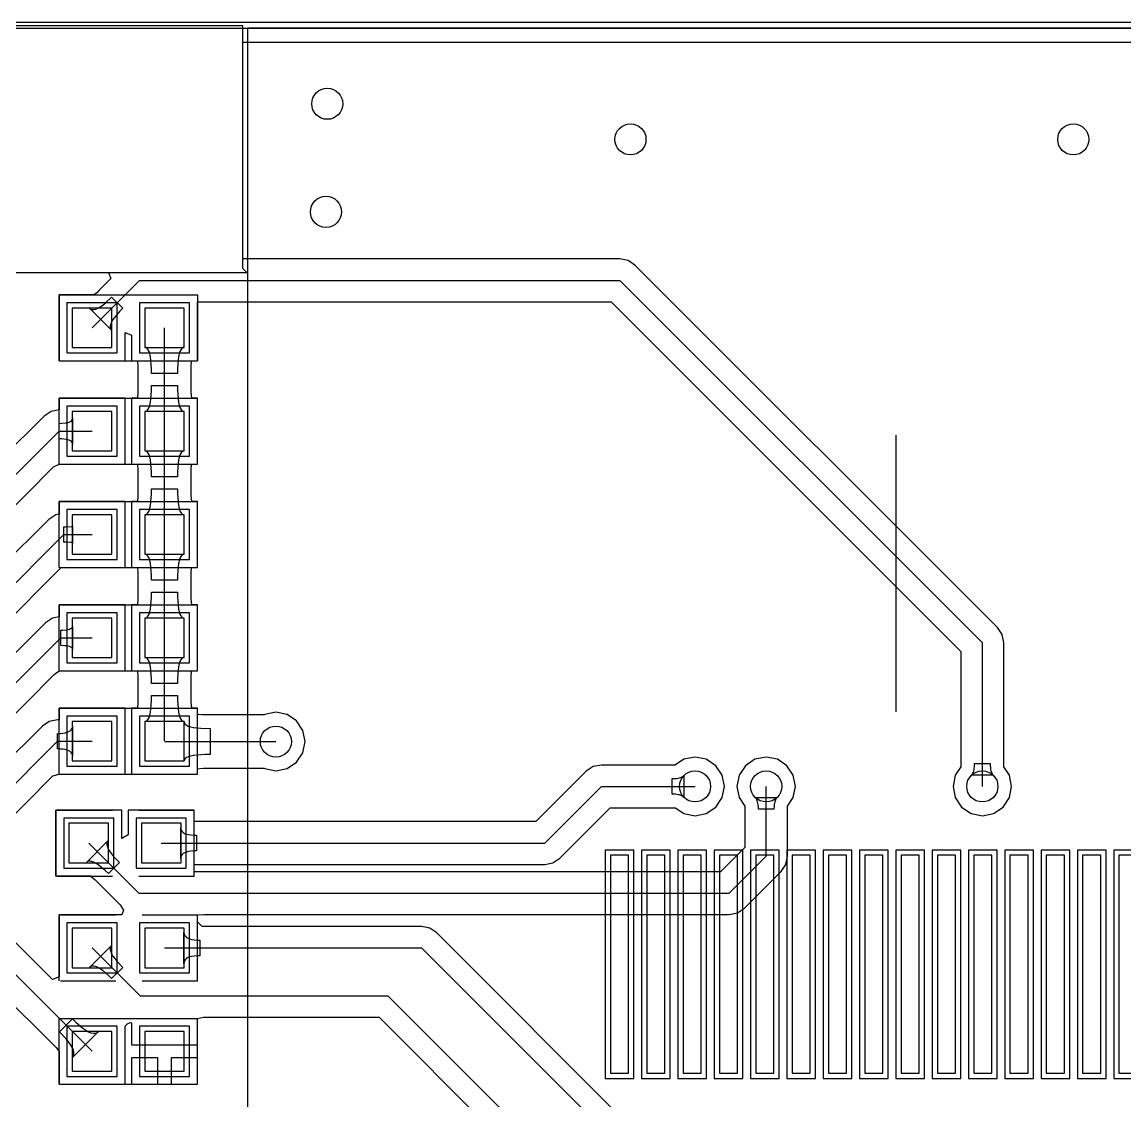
# Model space of a CAD drawing. Header units: millimetres. Extents: x 38 to 147, y 67 to 99.
# Drawn here: x 96.38 to 117.63, y 78.32 to 99.11 of the extents above; entities that cross this region are included whole.
import ezdxf

# ---------------------------------------------------------------- set-up
doc = ezdxf.new("R2010")
doc.units = ezdxf.units.MM
for name, color, linetype in [('BottomOverlay', 54, 'Continuous'), ('BottomPaste', 16, 'Continuous'), ('BottomSolder', 6, 'Continuous'), ('KeepOutLayer', 6, 'Continuous'), ('MultiLayer', 9, 'Continuous'), ('TopLayer', 1, 'Continuous'), ('TopOverlay', 2, 'Continuous'), ('TopPaste', 8, 'Continuous'), ('TopSolder', 216, 'Continuous')]:
    doc.layers.add(name, color=color, linetype=linetype)

# ---------------------------------------------------------------- blocks, each defined once
blk = doc.blocks.new('SSH1106_3')
at = {"layer": 'BottomPaste'}
for p, q in [((9.751, 9.43), (9.751, 5.23)), ((10.101, 9.43), (9.751, 9.43)), ((10.101, 5.23), (10.101, 9.43)), ((10.451, 9.43), (10.451, 5.23)), ((10.801, 9.43), (10.451, 9.43)), ((10.801, 5.23), (10.801, 9.43)), ((11.151, 9.43), (11.151, 5.23)), ((11.501, 9.43), (11.151, 9.43)), ((11.501, 5.23), (11.501, 9.43)), ((11.851, 9.43), (11.851, 5.23)), ((12.201, 9.43), (11.851, 9.43)), ((12.201, 5.23), (12.201, 9.43)), ((12.551, 9.43), (12.551, 5.23)), ((12.901, 9.43), (12.551, 9.43)), ((12.901, 5.23), (12.901, 9.43)), ((13.251, 9.43), (13.251, 5.23)), ((13.601, 9.43), (13.251, 9.43)), ((13.601, 5.23), (13.601, 9.43)), ((13.951, 9.43), (13.951, 5.23)), ((14.301, 9.43), (13.951, 9.43)), ((14.301, 5.23), (14.301, 9.43)), ((14.651, 9.43), (14.651, 5.23)), ((15.001, 9.43), (14.651, 9.43)), ((15.001, 5.23), (15.001, 9.43)), ((15.351, 9.43), (15.351, 5.23)), ((15.701, 9.43), (15.351, 9.43)), ((15.701, 5.23), (15.701, 9.43)), ((16.051, 9.43), (16.051, 5.23)), ((16.401, 9.43), (16.051, 9.43)), ((16.401, 5.23), (16.401, 9.43)), ((16.751, 9.43), (16.751, 5.23)), ((17.101, 9.43), (16.751, 9.43)), ((17.101, 5.23), (17.101, 9.43)), ((17.451, 9.43), (17.451, 5.23)), ((17.801, 9.43), (17.451, 9.43)), ((17.801, 5.23), (17.801, 9.43)), ((18.151, 9.43), (18.151, 5.23)), ((18.501, 9.43), (18.151, 9.43)), ((18.501, 5.23), (18.501, 9.43)), ((18.851, 9.43), (18.851, 5.23)), ((19.201, 9.43), (18.851, 9.43)), ((19.201, 5.23), (19.201, 9.43)), ((19.551, 9.43), (19.551, 5.23)), ((19.901, 9.43), (19.551, 9.43)), ((9.751, 5.23), (10.101, 5.23)), ((10.451, 5.23), (10.801, 5.23)), ((11.151, 5.23), (11.501, 5.23)), ((11.851, 5.23), (12.201, 5.23)), ((12.551, 5.23), (12.901, 5.23)), ((13.251, 5.23), (13.601, 5.23)), ((13.951, 5.23), (14.301, 5.23)), ((14.651, 5.23), (15.001, 5.23)), ((15.351, 5.23), (15.701, 5.23)), ((16.051, 5.23), (16.401, 5.23)), ((16.751, 5.23), (17.101, 5.23)), ((17.451, 5.23), (17.801, 5.23)), ((18.151, 5.23), (18.501, 5.23)), ((18.851, 5.23), (19.201, 5.23)), ((19.551, 5.23), (19.901, 5.23))]:
    blk.add_line(p, q, dxfattribs=at)
at = {"layer": 'BottomSolder'}
for p, q in [((9.65, 9.531), (9.65, 5.128)), ((10.203, 9.531), (9.65, 9.531)), ((10.203, 5.128), (10.203, 9.531)), ((10.35, 9.531), (10.35, 5.128)), ((10.903, 9.531), (10.35, 9.531)), ((10.903, 5.128), (10.903, 9.531)), ((11.05, 9.531), (11.05, 5.128)), ((11.603, 9.531), (11.05, 9.531)), ((11.603, 5.128), (11.603, 9.531)), ((11.75, 9.531), (11.75, 5.128)), ((12.303, 9.531), (11.75, 9.531)), ((12.303, 5.128), (12.303, 9.531)), ((12.45, 9.531), (12.45, 5.128)), ((13.003, 9.531), (12.45, 9.531)), ((13.003, 5.128), (13.003, 9.531)), ((13.15, 9.531), (13.15, 5.128)), ((13.703, 9.531), (13.15, 9.531)), ((13.703, 5.128), (13.703, 9.531)), ((13.85, 9.531), (13.85, 5.128)), ((14.403, 9.531), (13.85, 9.531)), ((14.403, 5.128), (14.403, 9.531)), ((14.55, 9.531), (14.55, 5.128)), ((15.103, 9.531), (14.55, 9.531)), ((15.103, 5.128), (15.103, 9.531)), ((15.25, 9.531), (15.25, 5.128)), ((15.803, 9.531), (15.25, 9.531)), ((15.803, 5.128), (15.803, 9.531)), ((15.95, 9.531), (15.95, 5.128)), ((16.503, 9.531), (15.95, 9.531)), ((16.503, 5.128), (16.503, 9.531)), ((16.65, 9.531), (16.65, 5.128)), ((17.203, 9.531), (16.65, 9.531)), ((17.203, 5.128), (17.203, 9.531)), ((17.35, 9.531), (17.35, 5.128)), ((17.903, 9.531), (17.35, 9.531)), ((17.903, 5.128), (17.903, 9.531)), ((18.05, 9.531), (18.05, 5.128)), ((18.603, 9.531), (18.05, 9.531)), ((18.603, 5.128), (18.603, 9.531)), ((18.75, 9.531), (18.75, 5.128)), ((19.303, 9.531), (18.75, 9.531)), ((19.303, 5.128), (19.303, 9.531)), ((19.45, 9.531), (19.45, 5.128)), ((20.003, 9.531), (19.45, 9.531)), ((9.65, 5.128), (10.203, 5.128)), ((10.35, 5.128), (10.903, 5.128)), ((11.05, 5.128), (11.603, 5.128)), ((11.75, 5.128), (12.303, 5.128)), ((12.45, 5.128), (13.003, 5.128)), ((13.15, 5.128), (13.703, 5.128)), ((13.85, 5.128), (14.403, 5.128)), ((14.55, 5.128), (15.103, 5.128)), ((15.25, 5.128), (15.803, 5.128)), ((15.95, 5.128), (16.503, 5.128)), ((16.65, 5.128), (17.203, 5.128)), ((17.35, 5.128), (17.903, 5.128)), ((18.05, 5.128), (18.603, 5.128)), ((18.75, 5.128), (19.303, 5.128)), ((19.45, 5.128), (20.003, 5.128))]:
    blk.add_line(p, q, dxfattribs=at)
at = {"layer": 'TopOverlay'}
for p, q in [((2.762, 2.134), (2.762, 25.381)), ((2.762, 25.381), (37.362, 25.381))]:
    blk.add_line(p, q, dxfattribs=at)
blk = doc.blocks.new('C0603_12')
at = {"layer": 'TopLayer'}
for p, q in [((-0.356, 0.559), (-0.356, -0.203)), ((0.406, 0.559), (-0.356, 0.559)), ((0.406, -0.203), (0.406, 0.559)), ((1.041, 0.559), (1.041, -0.203)), ((1.803, 0.559), (1.041, 0.559)), ((1.803, -0.203), (1.803, 0.559)), ((-0.356, -0.203), (0.406, -0.203)), ((1.041, -0.203), (1.803, -0.203))]:
    blk.add_line(p, q, dxfattribs=at)
at = {"layer": 'TopOverlay'}
for p, q in [((0.457, 0.813), (-0.61, 0.813)), ((-0.61, 0.813), (-0.61, -0.457)), ((2.032, 0.813), (0.965, 0.813)), ((2.057, 0.813), (2.057, -0.457)), ((0.457, -0.457), (-0.61, -0.457)), ((2.032, -0.457), (0.965, -0.457))]:
    blk.add_line(p, q, dxfattribs=at)
at = {"layer": 'TopPaste'}
for p, q in [((-0.356, 0.559), (-0.356, -0.203)), ((0.406, 0.559), (-0.356, 0.559)), ((0.406, -0.203), (0.406, 0.559)), ((1.041, 0.559), (1.041, -0.203)), ((1.803, 0.559), (1.041, 0.559)), ((1.803, -0.203), (1.803, 0.559)), ((-0.356, -0.203), (0.406, -0.203)), ((1.041, -0.203), (1.803, -0.203))]:
    blk.add_line(p, q, dxfattribs=at)
at = {"layer": 'TopSolder'}
for p, q in [((-0.457, 0.66), (-0.457, -0.305)), ((0.508, 0.66), (-0.457, 0.66)), ((0.508, -0.305), (0.508, 0.66)), ((0.94, 0.66), (0.94, -0.305)), ((1.905, 0.66), (0.94, 0.66)), ((1.905, -0.305), (1.905, 0.66)), ((-0.457, -0.305), (0.508, -0.305)), ((0.94, -0.305), (1.905, -0.305))]:
    blk.add_line(p, q, dxfattribs=at)
blk = doc.blocks.new('C0603_13')
at = {"layer": 'TopLayer'}
for p, q in [((-0.356, 0.559), (-0.356, -0.203)), ((0.406, 0.559), (-0.356, 0.559)), ((0.406, -0.203), (0.406, 0.559)), ((1.041, 0.559), (1.041, -0.203)), ((1.803, 0.559), (1.041, 0.559)), ((1.803, -0.203), (1.803, 0.559)), ((-0.356, -0.203), (0.406, -0.203)), ((1.041, -0.203), (1.803, -0.203))]:
    blk.add_line(p, q, dxfattribs=at)
at = {"layer": 'TopOverlay'}
for p, q in [((0.457, 0.813), (-0.61, 0.813)), ((-0.61, 0.813), (-0.61, -0.457)), ((2.032, 0.813), (0.965, 0.813)), ((2.057, 0.813), (2.057, -0.457)), ((0.457, -0.457), (-0.61, -0.457)), ((2.032, -0.457), (0.965, -0.457))]:
    blk.add_line(p, q, dxfattribs=at)
at = {"layer": 'TopPaste'}
for p, q in [((-0.356, 0.559), (-0.356, -0.203)), ((0.406, 0.559), (-0.356, 0.559)), ((0.406, -0.203), (0.406, 0.559)), ((1.041, 0.559), (1.041, -0.203)), ((1.803, 0.559), (1.041, 0.559)), ((1.803, -0.203), (1.803, 0.559)), ((-0.356, -0.203), (0.406, -0.203)), ((1.041, -0.203), (1.803, -0.203))]:
    blk.add_line(p, q, dxfattribs=at)
at = {"layer": 'TopSolder'}
for p, q in [((-0.457, 0.66), (-0.457, -0.305)), ((0.508, 0.66), (-0.457, 0.66)), ((0.508, -0.305), (0.508, 0.66)), ((0.94, 0.66), (0.94, -0.305)), ((1.905, 0.66), (0.94, 0.66)), ((1.905, -0.305), (1.905, 0.66)), ((-0.457, -0.305), (0.508, -0.305)), ((0.94, -0.305), (1.905, -0.305))]:
    blk.add_line(p, q, dxfattribs=at)
blk = doc.blocks.new('R0603_33')
at = {"layer": 'TopLayer'}
for p, q in [((-1.079, 0.381), (-1.079, -0.381)), ((-0.317, 0.381), (-1.079, 0.381)), ((-0.317, -0.381), (-0.317, 0.381)), ((0.317, 0.381), (0.317, -0.381)), ((1.079, 0.381), (0.317, 0.381)), ((1.079, -0.381), (1.079, 0.381)), ((-1.079, -0.381), (-0.317, -0.381)), ((0.317, -0.381), (1.079, -0.381))]:
    blk.add_line(p, q, dxfattribs=at)
at = {"layer": 'TopOverlay'}
for p, q in [((-1.333, 0.635), (-1.333, -0.635)), ((1.333, 0.635), (-1.333, 0.635)), ((1.333, 0.635), (1.333, -0.635)), ((1.333, -0.635), (-1.333, -0.635))]:
    blk.add_line(p, q, dxfattribs=at)
at = {"layer": 'TopPaste'}
for p, q in [((-1.079, 0.381), (-1.079, -0.381)), ((-0.317, 0.381), (-1.079, 0.381)), ((-0.317, -0.381), (-0.317, 0.381)), ((0.317, 0.381), (0.317, -0.381)), ((1.079, 0.381), (0.317, 0.381)), ((1.079, -0.381), (1.079, 0.381)), ((-1.079, -0.381), (-0.317, -0.381)), ((0.317, -0.381), (1.079, -0.381))]:
    blk.add_line(p, q, dxfattribs=at)
at = {"layer": 'TopSolder'}
for p, q in [((-1.181, 0.483), (-1.181, -0.483)), ((-0.216, 0.483), (-1.181, 0.483)), ((-0.216, -0.483), (-0.216, 0.483)), ((0.216, 0.483), (0.216, -0.483)), ((1.181, 0.483), (0.216, 0.483)), ((1.181, -0.483), (1.181, 0.483)), ((-1.181, -0.483), (-0.216, -0.483)), ((0.216, -0.483), (1.181, -0.483))]:
    blk.add_line(p, q, dxfattribs=at)
blk = doc.blocks.new('R0603_34')
at = {"layer": 'TopLayer'}
for p, q in [((-1.079, 0.381), (-1.079, -0.381)), ((-0.317, 0.381), (-1.079, 0.381)), ((-0.317, -0.381), (-0.317, 0.381)), ((0.317, 0.381), (0.317, -0.381)), ((1.079, 0.381), (0.317, 0.381)), ((1.079, -0.381), (1.079, 0.381)), ((-1.079, -0.381), (-0.317, -0.381)), ((0.317, -0.381), (1.079, -0.381))]:
    blk.add_line(p, q, dxfattribs=at)
at = {"layer": 'TopOverlay'}
for p, q in [((-1.333, 0.635), (-1.333, -0.635)), ((1.333, 0.635), (-1.333, 0.635)), ((1.333, 0.635), (1.333, -0.635)), ((1.333, -0.635), (-1.333, -0.635))]:
    blk.add_line(p, q, dxfattribs=at)
at = {"layer": 'TopPaste'}
for p, q in [((-1.079, 0.381), (-1.079, -0.381)), ((-0.317, 0.381), (-1.079, 0.381)), ((-0.317, -0.381), (-0.317, 0.381)), ((0.317, 0.381), (0.317, -0.381)), ((1.079, 0.381), (0.317, 0.381)), ((1.079, -0.381), (1.079, 0.381)), ((-1.079, -0.381), (-0.317, -0.381)), ((0.317, -0.381), (1.079, -0.381))]:
    blk.add_line(p, q, dxfattribs=at)
at = {"layer": 'TopSolder'}
for p, q in [((-1.181, 0.483), (-1.181, -0.483)), ((-0.216, 0.483), (-1.181, 0.483)), ((-0.216, -0.483), (-0.216, 0.483)), ((0.216, 0.483), (0.216, -0.483)), ((1.181, 0.483), (0.216, 0.483)), ((1.181, -0.483), (1.181, 0.483)), ((-1.181, -0.483), (-0.216, -0.483)), ((0.216, -0.483), (1.181, -0.483))]:
    blk.add_line(p, q, dxfattribs=at)
blk = doc.blocks.new('R0603_35')
at = {"layer": 'TopLayer'}
for p, q in [((-1.079, 0.381), (-1.079, -0.381)), ((-0.317, 0.381), (-1.079, 0.381)), ((-0.317, -0.381), (-0.317, 0.381)), ((0.317, 0.381), (0.317, -0.381)), ((1.079, 0.381), (0.317, 0.381)), ((1.079, -0.381), (1.079, 0.381)), ((-1.079, -0.381), (-0.317, -0.381)), ((0.317, -0.381), (1.079, -0.381))]:
    blk.add_line(p, q, dxfattribs=at)
at = {"layer": 'TopOverlay'}
for p, q in [((-1.333, -0.635), (-1.333, 0.635)), ((1.333, 0.635), (-1.333, 0.635)), ((1.333, 0.635), (1.333, -0.635)), ((1.333, -0.635), (-1.333, -0.635))]:
    blk.add_line(p, q, dxfattribs=at)
at = {"layer": 'TopPaste'}
for p, q in [((-1.079, 0.381), (-1.079, -0.381)), ((-0.317, 0.381), (-1.079, 0.381)), ((-0.317, -0.381), (-0.317, 0.381)), ((0.317, 0.381), (0.317, -0.381)), ((1.079, 0.381), (0.317, 0.381)), ((1.079, -0.381), (1.079, 0.381)), ((-1.079, -0.381), (-0.317, -0.381)), ((0.317, -0.381), (1.079, -0.381))]:
    blk.add_line(p, q, dxfattribs=at)
at = {"layer": 'TopSolder'}
for p, q in [((-1.181, 0.483), (-1.181, -0.483)), ((-0.216, 0.483), (-1.181, 0.483)), ((-0.216, -0.483), (-0.216, 0.483)), ((0.216, 0.483), (0.216, -0.483)), ((1.181, 0.483), (0.216, 0.483)), ((1.181, -0.483), (1.181, 0.483)), ((-1.181, -0.483), (-0.216, -0.483)), ((0.216, -0.483), (1.181, -0.483))]:
    blk.add_line(p, q, dxfattribs=at)
blk = doc.blocks.new('R0603_41')
at = {"layer": 'TopLayer'}
for p, q in [((-1.079, 0.381), (-1.079, -0.381)), ((-0.317, 0.381), (-1.079, 0.381)), ((-0.317, -0.381), (-0.317, 0.381)), ((0.317, 0.381), (0.317, -0.381)), ((1.079, 0.381), (0.317, 0.381)), ((1.079, -0.381), (1.079, 0.381)), ((-1.079, -0.381), (-0.317, -0.381)), ((0.317, -0.381), (1.079, -0.381))]:
    blk.add_line(p, q, dxfattribs=at)
at = {"layer": 'TopOverlay'}
for p, q in [((-1.333, 0.635), (-1.333, -0.635)), ((1.333, 0.635), (-1.333, 0.635)), ((1.333, 0.635), (1.333, -0.635)), ((1.333, -0.635), (-1.333, -0.635))]:
    blk.add_line(p, q, dxfattribs=at)
at = {"layer": 'TopPaste'}
for p, q in [((-1.079, 0.381), (-1.079, -0.381)), ((-0.317, 0.381), (-1.079, 0.381)), ((-0.317, -0.381), (-0.317, 0.381)), ((0.317, 0.381), (0.317, -0.381)), ((1.079, 0.381), (0.317, 0.381)), ((1.079, -0.381), (1.079, 0.381)), ((-1.079, -0.381), (-0.317, -0.381)), ((0.317, -0.381), (1.079, -0.381))]:
    blk.add_line(p, q, dxfattribs=at)
at = {"layer": 'TopSolder'}
for p, q in [((-1.181, 0.483), (-1.181, -0.483)), ((-0.216, 0.483), (-1.181, 0.483)), ((-0.216, -0.483), (-0.216, 0.483)), ((0.216, 0.483), (0.216, -0.483)), ((1.181, 0.483), (0.216, 0.483)), ((1.181, -0.483), (1.181, 0.483)), ((-1.181, -0.483), (-0.216, -0.483)), ((0.216, -0.483), (1.181, -0.483))]:
    blk.add_line(p, q, dxfattribs=at)
blk = doc.blocks.new('R0603_43')
at = {"layer": 'TopLayer'}
for p, q in [((-1.079, 0.381), (-1.079, -0.381)), ((-0.318, 0.381), (-1.079, 0.381)), ((-0.318, -0.381), (-0.318, 0.381)), ((0.317, 0.381), (0.317, -0.381)), ((1.079, 0.381), (0.317, 0.381)), ((1.079, -0.381), (1.079, 0.381)), ((-1.079, -0.381), (-0.318, -0.381)), ((0.317, -0.381), (1.079, -0.381))]:
    blk.add_line(p, q, dxfattribs=at)
at = {"layer": 'TopOverlay'}
for p, q in [((-1.334, 0.635), (-1.334, -0.635)), ((1.333, 0.635), (-1.334, 0.635)), ((1.333, 0.635), (1.333, -0.635)), ((1.333, -0.635), (-1.334, -0.635))]:
    blk.add_line(p, q, dxfattribs=at)
at = {"layer": 'TopPaste'}
for p, q in [((-1.079, 0.381), (-1.079, -0.381)), ((-0.318, 0.381), (-1.079, 0.381)), ((-0.318, -0.381), (-0.318, 0.381)), ((0.317, 0.381), (0.317, -0.381)), ((1.079, 0.381), (0.317, 0.381)), ((1.079, -0.381), (1.079, 0.381)), ((-1.079, -0.381), (-0.318, -0.381)), ((0.317, -0.381), (1.079, -0.381))]:
    blk.add_line(p, q, dxfattribs=at)
at = {"layer": 'TopSolder'}
for p, q in [((-1.181, 0.483), (-1.181, -0.483)), ((-0.216, 0.483), (-1.181, 0.483)), ((-0.216, -0.483), (-0.216, 0.483)), ((0.216, 0.483), (0.216, -0.483)), ((1.181, 0.483), (0.216, 0.483)), ((1.181, -0.483), (1.181, 0.483)), ((-1.181, -0.483), (-0.216, -0.483)), ((0.216, -0.483), (1.181, -0.483))]:
    blk.add_line(p, q, dxfattribs=at)
blk = doc.blocks.new('R0603_44')
at = {"layer": 'TopLayer'}
for p, q in [((-1.079, 0.381), (-1.079, -0.381)), ((-0.318, 0.381), (-1.079, 0.381)), ((-0.318, -0.381), (-0.318, 0.381)), ((0.317, 0.381), (0.317, -0.381)), ((1.079, 0.381), (0.317, 0.381)), ((1.079, -0.381), (1.079, 0.381)), ((-1.079, -0.381), (-0.318, -0.381)), ((0.317, -0.381), (1.079, -0.381))]:
    blk.add_line(p, q, dxfattribs=at)
at = {"layer": 'TopOverlay'}
for p, q in [((-1.334, 0.635), (-1.334, -0.635)), ((1.333, 0.635), (-1.334, 0.635)), ((1.333, 0.635), (1.333, -0.635)), ((1.333, -0.635), (-1.334, -0.635))]:
    blk.add_line(p, q, dxfattribs=at)
at = {"layer": 'TopPaste'}
for p, q in [((-1.079, 0.381), (-1.079, -0.381)), ((-0.318, 0.381), (-1.079, 0.381)), ((-0.318, -0.381), (-0.318, 0.381)), ((0.317, 0.381), (0.317, -0.381)), ((1.079, 0.381), (0.317, 0.381)), ((1.079, -0.381), (1.079, 0.381)), ((-1.079, -0.381), (-0.318, -0.381)), ((0.317, -0.381), (1.079, -0.381))]:
    blk.add_line(p, q, dxfattribs=at)
at = {"layer": 'TopSolder'}
for p, q in [((-1.181, 0.483), (-1.181, -0.483)), ((-0.216, 0.483), (-1.181, 0.483)), ((-0.216, -0.483), (-0.216, 0.483)), ((0.216, 0.483), (0.216, -0.483)), ((1.181, 0.483), (0.216, 0.483)), ((1.181, -0.483), (1.181, 0.483)), ((-1.181, -0.483), (-0.216, -0.483)), ((0.216, -0.483), (1.181, -0.483))]:
    blk.add_line(p, q, dxfattribs=at)
blk = doc.blocks.new('18650_SMT_B_63')
at = {"layer": 'BottomOverlay'}
for p, q in [((5.401, 1.6), (5.401, -3.732)), ((69.985, -11.58), (-7.015, -11.58))]:
    blk.add_line(p, q, dxfattribs=at)

msp = doc.modelspace()

# ---------------------------------------------------------------- linework, layer by layer
at = {"layer": 'KeepOutLayer'}
msp.add_line((41.3, 99.111), (141.272, 99.111), dxfattribs=at)
at = {"layer": 'MultiLayer'}
for centre in [(102.26, 97.536), (108.102, 96.85), (116.637, 96.85), (102.235, 95.453), (101.27, 85.242), (109.347, 84.379), (110.719, 84.379), (114.884, 84.379)]:
    msp.add_circle(centre, 0.3, dxfattribs=at)
at = {"layer": 'TopLayer'}
for p, q in [((100.635, 99.035), (70.46, 99.035)), ((100.635, 94.361), (100.635, 99.035)), ((100.635, 94.544), (100.635, 98.722)), ((100.635, 98.722), (140.143, 98.722)), ((107.899, 94.544), (100.635, 94.544)), ((108.057, 94.513), (107.899, 94.544)), ((108.19, 94.424), (108.057, 94.513)), ((115.175, 87.439), (108.19, 94.424)), ((70.155, 94.259), (100.711, 94.285)), ((70.282, 94.26), (98.043, 94.283)), ((98.091, 94.165), (97.867, 93.941)), ((98.043, 94.283), (98.091, 94.165)), ((100.711, 94.285), (100.635, 94.361)), ((97.726, 93.218), (98.641, 94.132)), ((98.641, 94.132), (107.899, 94.132)), ((107.899, 94.132), (114.884, 87.147)), ((97.67, 93.853), (97.091, 93.853)), ((97.091, 93.853), (97.091, 92.583)), ((97.68, 93.855), (97.67, 93.853)), ((97.69, 93.853), (97.68, 93.855)), ((97.763, 93.853), (97.69, 93.853)), ((97.778, 93.863), (97.763, 93.853)), ((97.816, 93.894), (97.778, 93.863)), ((97.867, 93.941), (97.816, 93.894)), ((97.986, 93.698), (98.104, 93.808)), ((98.104, 93.808), (98.317, 93.596)), ((98.104, 93.172), (97.68, 93.596)), ((97.68, 93.596), (97.704, 93.579)), ((97.704, 93.579), (97.731, 93.57)), ((97.731, 93.57), (97.763, 93.57)), ((97.763, 93.57), (97.799, 93.579)), ((97.799, 93.579), (97.839, 93.596)), ((97.839, 93.596), (97.884, 93.621)), ((97.884, 93.621), (97.933, 93.655)), ((97.933, 93.655), (97.986, 93.698)), ((98.257, 93.534), (98.164, 93.424)), ((98.317, 93.596), (98.257, 93.534)), ((99.758, 92.85), (99.758, 93.72)), ((99.758, 93.72), (107.729, 93.72)), ((107.729, 93.72), (114.472, 86.977)), ((98.104, 93.331), (98.087, 93.29)), ((98.13, 93.375), (98.104, 93.331)), ((98.164, 93.424), (98.13, 93.375)), ((98.087, 93.29), (98.079, 93.254)), ((98.079, 93.254), (98.079, 93.223)), ((98.079, 93.223), (98.087, 93.195)), ((98.087, 93.195), (98.104, 93.172)), ((98.362, 92.583), (98.362, 93.13)), ((98.362, 93.13), (98.488, 93.073)), ((99.123, 91.226), (99.123, 93.218)), ((98.488, 93.073), (98.488, 92.85)), ((98.488, 92.85), (98.487, 92.84)), ((98.487, 92.84), (98.488, 92.83)), ((98.488, 92.83), (98.488, 92.583)), ((98.77, 92.835), (98.746, 92.84)), ((98.746, 92.84), (99.501, 92.84)), ((98.792, 92.82), (98.77, 92.835)), ((98.811, 92.795), (98.792, 92.82)), ((98.827, 92.76), (98.811, 92.795)), ((98.842, 92.715), (98.827, 92.76)), ((98.853, 92.66), (98.842, 92.715)), ((99.405, 92.715), (99.394, 92.66)), ((99.42, 92.76), (99.405, 92.715)), ((99.436, 92.795), (99.42, 92.76)), ((99.455, 92.82), (99.436, 92.795)), ((99.477, 92.835), (99.455, 92.82)), ((99.501, 92.84), (99.477, 92.835)), ((99.76, 92.84), (99.758, 92.85)), ((99.758, 92.83), (99.76, 92.84)), ((99.758, 92.583), (99.758, 92.83)), ((97.091, 92.583), (98.362, 92.583)), ((98.488, 92.583), (98.6, 92.583)), ((98.6, 92.583), (98.61, 92.466)), ((98.61, 92.466), (98.61, 91.961)), ((98.872, 92.435), (98.853, 92.66)), ((99.385, 92.595), (99.375, 92.435)), ((99.394, 92.66), (99.385, 92.595)), ((99.637, 92.483), (99.643, 92.569)), ((99.637, 91.977), (99.637, 92.483)), ((99.643, 92.569), (99.645, 92.583)), ((99.645, 92.583), (99.758, 92.583)), ((98.873, 92.34), (98.872, 92.435)), ((99.373, 92.34), (98.873, 92.34)), ((99.375, 92.435), (99.373, 92.34)), ((98.872, 92.009), (98.873, 92.104)), ((98.873, 92.104), (99.373, 92.104)), ((99.373, 92.104), (99.375, 92.009)), ((98.362, 91.861), (97.091, 91.861)), ((97.091, 91.861), (97.091, 91.637)), ((98.362, 90.591), (98.362, 91.861)), ((98.602, 91.861), (98.488, 91.861)), ((98.488, 91.861), (98.488, 91.614)), ((98.604, 91.875), (98.602, 91.861)), ((98.61, 91.961), (98.604, 91.875)), ((98.853, 91.784), (98.862, 91.849)), ((98.862, 91.849), (98.872, 92.009)), ((99.375, 92.009), (99.394, 91.784)), ((99.647, 91.861), (99.637, 91.977)), ((99.758, 91.861), (99.647, 91.861)), ((99.758, 91.614), (99.758, 91.861)), ((96.936, 91.606), (96.802, 91.517)), ((97.091, 91.637), (96.936, 91.606)), ((98.488, 91.614), (98.487, 91.604)), ((98.746, 91.604), (98.77, 91.609)), ((98.77, 91.609), (98.792, 91.624)), ((98.792, 91.624), (98.811, 91.649)), ((98.811, 91.649), (98.827, 91.684)), ((98.827, 91.684), (98.842, 91.729)), ((98.842, 91.729), (98.853, 91.784)), ((99.394, 91.784), (99.405, 91.729)), ((99.405, 91.729), (99.42, 91.684)), ((99.42, 91.684), (99.436, 91.649)), ((99.436, 91.649), (99.455, 91.624)), ((99.455, 91.624), (99.477, 91.609)), ((99.477, 91.609), (99.501, 91.604)), ((99.76, 91.604), (99.758, 91.614)), ((96.802, 91.517), (95.964, 90.679)), ((97.259, 91.393), (97.287, 91.402)), ((97.287, 91.402), (97.31, 91.414)), ((97.31, 91.414), (97.328, 91.427)), ((97.328, 91.427), (97.341, 91.443)), ((97.341, 91.443), (97.349, 91.461)), ((97.349, 91.461), (97.352, 91.481)), ((97.352, 91.481), (97.352, 90.971)), ((98.487, 91.604), (98.488, 91.594)), ((98.488, 91.594), (98.488, 90.858)), ((99.501, 91.604), (98.746, 91.604)), ((99.758, 91.594), (99.76, 91.604)), ((99.758, 90.858), (99.758, 91.594)), ((95.047, 89.179), (97.093, 91.226)), ((97.093, 91.376), (97.142, 91.377)), ((97.093, 91.076), (97.093, 91.376)), ((97.093, 91.226), (97.726, 91.226)), ((97.142, 91.377), (97.225, 91.385)), ((97.225, 91.385), (97.259, 91.393)), ((99.123, 89.234), (99.123, 91.226)), ((97.142, 91.075), (97.093, 91.076)), ((97.186, 91.072), (97.142, 91.075)), ((97.225, 91.066), (97.186, 91.072)), ((97.259, 91.059), (97.225, 91.066)), ((97.287, 91.05), (97.259, 91.059)), ((97.31, 91.038), (97.287, 91.05)), ((97.328, 91.024), (97.31, 91.038)), ((97.341, 91.009), (97.328, 91.024)), ((97.349, 90.991), (97.341, 91.009)), ((97.352, 90.971), (97.349, 90.991)), ((98.488, 90.858), (98.487, 90.848)), ((98.487, 90.848), (98.488, 90.838)), ((98.488, 90.838), (98.488, 90.591)), ((98.77, 90.843), (98.746, 90.848)), ((98.746, 90.848), (99.501, 90.848)), ((98.792, 90.828), (98.77, 90.843)), ((98.811, 90.803), (98.792, 90.828)), ((98.827, 90.768), (98.811, 90.803)), ((98.842, 90.723), (98.827, 90.768)), ((99.42, 90.768), (99.405, 90.723)), ((99.436, 90.803), (99.42, 90.768)), ((99.455, 90.828), (99.436, 90.803)), ((99.477, 90.843), (99.455, 90.828)), ((99.501, 90.848), (99.477, 90.843)), ((99.76, 90.848), (99.758, 90.858)), ((99.758, 90.838), (99.76, 90.848)), ((99.758, 90.591), (99.758, 90.838)), ((96.987, 90.537), (97.091, 90.591)), ((97.091, 90.591), (97.091, 90.591)), ((97.091, 90.591), (97.091, 90.591)), ((97.091, 90.591), (98.362, 90.591)), ((98.488, 90.591), (98.6, 90.591)), ((98.6, 90.591), (98.61, 90.474)), ((98.853, 90.668), (98.842, 90.723)), ((98.872, 90.443), (98.853, 90.668)), ((99.385, 90.603), (99.375, 90.443)), ((99.394, 90.668), (99.385, 90.603)), ((99.405, 90.723), (99.394, 90.668)), ((99.637, 90.491), (99.643, 90.577)), ((99.643, 90.577), (99.645, 90.591)), ((99.645, 90.591), (99.758, 90.591)), ((95.921, 89.471), (96.987, 90.537)), ((98.61, 90.474), (98.61, 89.969)), ((98.873, 90.348), (98.872, 90.443)), ((99.373, 90.348), (98.873, 90.348)), ((99.375, 90.443), (99.373, 90.348)), ((99.637, 89.985), (99.637, 90.491)), ((98.61, 89.969), (98.604, 89.883)), ((98.862, 89.857), (98.872, 90.017)), ((98.872, 90.017), (98.873, 90.112)), ((98.873, 90.112), (99.373, 90.112)), ((99.373, 90.112), (99.375, 90.017)), ((99.375, 90.017), (99.394, 89.792)), ((99.647, 89.869), (99.637, 89.985)), ((98.362, 89.869), (97.091, 89.869)), ((97.091, 89.869), (97.091, 89.627)), ((98.362, 88.599), (98.362, 89.869)), ((98.602, 89.869), (98.488, 89.869)), ((98.488, 89.869), (98.488, 89.621)), ((98.604, 89.883), (98.602, 89.869)), ((98.827, 89.692), (98.842, 89.737)), ((98.842, 89.737), (98.853, 89.792)), ((98.853, 89.792), (98.862, 89.857)), ((99.394, 89.792), (99.405, 89.737)), ((99.405, 89.737), (99.42, 89.692)), ((99.758, 89.869), (99.647, 89.869)), ((99.758, 89.621), (99.758, 89.869)), ((96.893, 89.525), (95.964, 88.596)), ((97.026, 89.614), (96.893, 89.525)), ((97.091, 89.627), (97.026, 89.614)), ((98.488, 89.621), (98.487, 89.612)), ((98.487, 89.612), (98.488, 89.602)), ((98.488, 89.602), (98.488, 88.866)), ((98.746, 89.612), (98.77, 89.617)), ((99.501, 89.612), (98.746, 89.612)), ((98.77, 89.617), (98.792, 89.632)), ((98.792, 89.632), (98.811, 89.657)), ((98.811, 89.657), (98.827, 89.692)), ((99.42, 89.692), (99.436, 89.657)), ((99.436, 89.657), (99.455, 89.632)), ((99.455, 89.632), (99.477, 89.617)), ((99.477, 89.617), (99.501, 89.612)), ((99.76, 89.612), (99.758, 89.621)), ((99.758, 89.602), (99.76, 89.612)), ((99.758, 88.866), (99.758, 89.602)), ((97.184, 89.084), (97.184, 89.384)), ((97.184, 89.384), (97.216, 89.384)), ((97.216, 89.384), (97.337, 89.391)), ((97.337, 89.391), (97.345, 89.393)), ((97.345, 89.393), (97.35, 89.396)), ((97.35, 89.396), (97.352, 89.398)), ((97.352, 89.398), (97.352, 89.069)), ((95.13, 87.179), (97.184, 89.234)), ((97.184, 89.234), (97.726, 89.234)), ((97.244, 89.083), (97.184, 89.084)), ((97.31, 89.08), (97.244, 89.083)), ((97.325, 89.079), (97.31, 89.08)), ((97.337, 89.077), (97.325, 89.079)), ((97.345, 89.075), (97.337, 89.077)), ((97.35, 89.072), (97.345, 89.075)), ((97.352, 89.069), (97.35, 89.072)), ((99.123, 87.242), (99.123, 89.234)), ((98.488, 88.866), (98.487, 88.856)), ((98.487, 88.856), (98.488, 88.846)), ((98.488, 88.846), (98.488, 88.599)), ((98.77, 88.851), (98.746, 88.856)), ((98.746, 88.856), (99.501, 88.856)), ((98.792, 88.836), (98.77, 88.851)), ((99.477, 88.851), (99.455, 88.836)), ((99.501, 88.856), (99.477, 88.851)), ((99.76, 88.856), (99.758, 88.866)), ((99.758, 88.846), (99.76, 88.856)), ((99.758, 88.599), (99.758, 88.846)), ((98.811, 88.811), (98.792, 88.836)), ((98.827, 88.776), (98.811, 88.811)), ((98.842, 88.731), (98.827, 88.776)), ((98.853, 88.676), (98.842, 88.731)), ((98.872, 88.451), (98.853, 88.676)), ((99.394, 88.676), (99.385, 88.611)), ((99.405, 88.731), (99.394, 88.676)), ((99.42, 88.776), (99.405, 88.731)), ((99.436, 88.811), (99.42, 88.776)), ((99.455, 88.836), (99.436, 88.811)), ((95.926, 87.393), (97.132, 88.599)), ((97.132, 88.599), (98.362, 88.599)), ((98.488, 88.599), (98.6, 88.599)), ((98.6, 88.599), (98.61, 88.482)), ((98.61, 88.482), (98.61, 87.976)), ((98.873, 88.356), (98.872, 88.451)), ((99.375, 88.451), (99.373, 88.356)), ((99.385, 88.611), (99.375, 88.451)), ((99.637, 88.499), (99.643, 88.585)), ((99.637, 87.993), (99.637, 88.499)), ((99.643, 88.585), (99.645, 88.599)), ((99.645, 88.599), (99.758, 88.599)), ((99.373, 88.356), (98.873, 88.356)), ((98.862, 87.865), (98.872, 88.025)), ((98.872, 88.025), (98.873, 88.12)), ((98.873, 88.12), (99.373, 88.12)), ((99.373, 88.12), (99.375, 88.025)), ((99.375, 88.025), (99.394, 87.8)), ((99.647, 87.877), (99.637, 87.993)), ((98.362, 87.877), (97.091, 87.877)), ((97.091, 87.877), (97.091, 87.648)), ((98.362, 86.607), (98.362, 87.877)), ((98.602, 87.877), (98.488, 87.877)), ((98.488, 87.877), (98.488, 87.629)), ((98.604, 87.891), (98.602, 87.877)), ((98.61, 87.976), (98.604, 87.891)), ((98.842, 87.745), (98.853, 87.8)), ((98.853, 87.8), (98.862, 87.865)), ((99.394, 87.8), (99.405, 87.745)), ((99.758, 87.877), (99.647, 87.877)), ((99.758, 87.629), (99.758, 87.877)), ((96.965, 87.622), (96.831, 87.533)), ((97.091, 87.648), (96.965, 87.622)), ((98.488, 87.629), (98.487, 87.62)), ((98.487, 87.62), (98.488, 87.61)), ((98.488, 87.61), (98.488, 86.873)), ((98.746, 87.62), (98.77, 87.625)), ((99.501, 87.62), (98.746, 87.62)), ((98.77, 87.625), (98.792, 87.64)), ((98.792, 87.64), (98.811, 87.665)), ((98.811, 87.665), (98.827, 87.7)), ((98.827, 87.7), (98.842, 87.745)), ((99.405, 87.745), (99.42, 87.7)), ((99.42, 87.7), (99.436, 87.665)), ((99.436, 87.665), (99.455, 87.64)), ((99.455, 87.64), (99.477, 87.625)), ((99.477, 87.625), (99.501, 87.62)), ((99.76, 87.62), (99.758, 87.629)), ((99.758, 87.61), (99.76, 87.62)), ((99.758, 86.873), (99.758, 87.61)), ((96.831, 87.533), (95.964, 86.665)), ((97.122, 87.092), (97.122, 87.392)), ((97.122, 87.392), (97.166, 87.392)), ((97.166, 87.392), (97.239, 87.399)), ((97.239, 87.399), (97.269, 87.404)), ((97.269, 87.404), (97.294, 87.411)), ((97.294, 87.411), (97.315, 87.419)), ((97.315, 87.419), (97.331, 87.429)), ((97.331, 87.429), (97.342, 87.441)), ((97.342, 87.441), (97.349, 87.453)), ((97.349, 87.453), (97.352, 87.468)), ((97.352, 87.468), (97.352, 87.016)), ((115.265, 87.305), (115.175, 87.439)), ((95.06, 85.179), (97.122, 87.242)), ((97.122, 87.242), (97.726, 87.242)), ((99.123, 85.25), (99.123, 87.242)), ((114.884, 84.379), (114.884, 87.147)), ((115.296, 87.147), (115.265, 87.305)), ((115.296, 84.769), (115.296, 87.147)), ((97.205, 87.089), (97.122, 87.092)), ((97.239, 87.085), (97.205, 87.089)), ((97.269, 87.08), (97.239, 87.085)), ((97.294, 87.073), (97.269, 87.08)), ((97.315, 87.064), (97.294, 87.073)), ((97.331, 87.054), (97.315, 87.064)), ((97.342, 87.043), (97.331, 87.054)), ((97.349, 87.03), (97.342, 87.043)), ((97.352, 87.016), (97.349, 87.03)), ((114.472, 86.977), (114.472, 84.765)), ((98.488, 86.873), (98.487, 86.864)), ((98.487, 86.864), (98.488, 86.854)), ((98.488, 86.854), (98.488, 86.607)), ((98.77, 86.859), (98.746, 86.864)), ((98.746, 86.864), (99.501, 86.864)), ((98.792, 86.844), (98.77, 86.859)), ((98.811, 86.819), (98.792, 86.844)), ((98.827, 86.784), (98.811, 86.819)), ((98.842, 86.739), (98.827, 86.784)), ((98.853, 86.684), (98.842, 86.739)), ((99.405, 86.739), (99.394, 86.684)), ((99.42, 86.784), (99.405, 86.739)), ((99.436, 86.819), (99.42, 86.784)), ((99.455, 86.844), (99.436, 86.819)), ((99.477, 86.859), (99.455, 86.844)), ((99.501, 86.864), (99.477, 86.859)), ((99.76, 86.864), (99.758, 86.873)), ((99.758, 86.854), (99.76, 86.864)), ((99.758, 86.607), (99.758, 86.854)), ((95.922, 85.458), (96.998, 86.535)), ((96.998, 86.535), (97.091, 86.607)), ((97.091, 86.607), (97.091, 86.607)), ((97.091, 86.607), (97.091, 86.607)), ((97.091, 86.607), (98.362, 86.607)), ((98.488, 86.607), (98.6, 86.607)), ((98.6, 86.607), (98.61, 86.49)), ((98.872, 86.459), (98.853, 86.684)), ((99.385, 86.619), (99.375, 86.459)), ((99.394, 86.684), (99.385, 86.619)), ((99.637, 86.507), (99.643, 86.593)), ((99.637, 86.001), (99.637, 86.507)), ((99.643, 86.593), (99.645, 86.607)), ((99.645, 86.607), (99.758, 86.607)), ((98.61, 86.49), (98.61, 85.984)), ((98.873, 86.364), (98.872, 86.459)), ((99.373, 86.364), (98.873, 86.364)), ((99.375, 86.459), (99.373, 86.364)), ((98.872, 86.033), (98.873, 86.128)), ((98.873, 86.128), (99.373, 86.128)), ((99.373, 86.128), (99.375, 86.033)), ((98.362, 85.885), (97.091, 85.885)), ((97.091, 85.885), (97.091, 85.662)), ((98.362, 84.615), (98.362, 85.885)), ((98.602, 85.885), (98.488, 85.885)), ((98.488, 85.885), (98.488, 85.637)), ((98.604, 85.899), (98.602, 85.885)), ((98.61, 85.984), (98.604, 85.899)), ((98.853, 85.808), (98.862, 85.873)), ((98.862, 85.873), (98.872, 86.033)), ((99.375, 86.033), (99.394, 85.808)), ((99.647, 85.885), (99.637, 86.001)), ((99.758, 85.885), (99.647, 85.885)), ((99.758, 85.765), (99.758, 85.885)), ((97.061, 85.662), (96.903, 85.63)), ((97.091, 85.662), (97.061, 85.662)), ((98.792, 85.648), (98.811, 85.673)), ((98.811, 85.673), (98.827, 85.708)), ((98.827, 85.708), (98.842, 85.753)), ((98.842, 85.753), (98.853, 85.808)), ((99.394, 85.808), (99.405, 85.753)), ((99.405, 85.753), (99.42, 85.708)), ((99.42, 85.708), (99.436, 85.673)), ((99.436, 85.673), (99.455, 85.648)), ((99.777, 85.762), (99.758, 85.765)), ((99.837, 85.756), (99.777, 85.762)), ((99.842, 85.756), (99.837, 85.756)), ((101.042, 85.756), (99.842, 85.756)), ((101.054, 85.764), (101.042, 85.756)), ((101.27, 85.807), (101.054, 85.764)), ((101.486, 85.764), (101.27, 85.807)), ((101.669, 85.642), (101.486, 85.764)), ((96.769, 85.541), (95.964, 84.735)), ((96.903, 85.63), (96.769, 85.541)), ((97.279, 85.434), (97.305, 85.449)), ((97.305, 85.449), (97.325, 85.467)), ((97.325, 85.467), (97.34, 85.488)), ((97.34, 85.488), (97.349, 85.511)), ((97.349, 85.511), (97.352, 85.538)), ((97.352, 85.538), (97.352, 84.962)), ((98.488, 85.637), (98.487, 85.628)), ((98.487, 85.628), (98.488, 85.618)), ((98.488, 85.618), (98.488, 84.615)), ((98.746, 85.628), (98.77, 85.633)), ((99.501, 85.628), (98.746, 85.628)), ((98.77, 85.633), (98.792, 85.648)), ((99.455, 85.648), (99.477, 85.633)), ((99.477, 85.633), (99.501, 85.628)), ((99.501, 84.872), (99.501, 85.628)), ((99.501, 85.628), (99.506, 85.602)), ((99.506, 85.602), (99.521, 85.579)), ((99.521, 85.579), (99.546, 85.559)), ((99.546, 85.559), (99.581, 85.541)), ((99.581, 85.541), (99.626, 85.526)), ((99.626, 85.526), (99.681, 85.514)), ((99.681, 85.514), (99.746, 85.505)), ((99.746, 85.505), (99.821, 85.498)), ((99.821, 85.498), (100.001, 85.492)), ((100.001, 85.492), (100.001, 84.992)), ((101.792, 85.459), (101.669, 85.642)), ((101.835, 85.242), (101.792, 85.459)), ((94.99, 83.179), (97.061, 85.25)), ((97.061, 85.4), (97.116, 85.401)), ((97.061, 85.1), (97.061, 85.4)), ((97.061, 85.25), (97.726, 85.25)), ((97.116, 85.401), (97.165, 85.405)), ((97.165, 85.405), (97.209, 85.412)), ((97.209, 85.412), (97.247, 85.422)), ((97.247, 85.422), (97.279, 85.434)), ((99.131, 85.242), (101.27, 85.242)), ((101.792, 85.026), (101.835, 85.242)), ((97.116, 85.098), (97.061, 85.1)), ((97.165, 85.094), (97.116, 85.098)), ((97.209, 85.087), (97.165, 85.094)), ((97.247, 85.078), (97.209, 85.087)), ((97.279, 85.065), (97.247, 85.078)), ((97.305, 85.05), (97.279, 85.065)), ((97.325, 85.032), (97.305, 85.05)), ((97.34, 85.011), (97.325, 85.032)), ((101.669, 84.843), (101.792, 85.026)), ((97.349, 84.988), (97.34, 85.011)), ((97.352, 84.962), (97.349, 84.988)), ((99.506, 84.895), (99.501, 84.872)), ((99.521, 84.915), (99.506, 84.895)), ((99.546, 84.933), (99.521, 84.915)), ((99.581, 84.949), (99.546, 84.933)), ((99.626, 84.962), (99.581, 84.949)), ((99.681, 84.973), (99.626, 84.962)), ((99.906, 84.991), (99.681, 84.973)), ((100.001, 84.992), (99.906, 84.991)), ((101.486, 84.721), (101.669, 84.843)), ((109.131, 84.901), (108.968, 84.792)), ((109.347, 84.944), (109.131, 84.901)), ((109.563, 84.901), (109.347, 84.944)), ((109.746, 84.778), (109.563, 84.901)), ((110.502, 84.901), (110.319, 84.778)), ((110.719, 84.944), (110.502, 84.901)), ((110.935, 84.901), (110.719, 84.944)), ((111.118, 84.778), (110.935, 84.901)), ((114.732, 84.756), (114.734, 84.819)), ((114.734, 84.819), (115.034, 84.819)), ((115.034, 84.819), (115.035, 84.786)), ((96.973, 84.58), (97.091, 84.615)), ((97.091, 84.615), (97.091, 84.615)), ((97.091, 84.615), (97.091, 84.615)), ((97.091, 84.615), (98.362, 84.615)), ((98.488, 84.615), (99.492, 84.615)), ((99.492, 84.615), (99.501, 84.613)), ((99.501, 84.613), (99.511, 84.615)), ((99.511, 84.615), (99.758, 84.615)), ((99.758, 84.719), (99.871, 84.729)), ((99.758, 84.615), (99.758, 84.719)), ((99.871, 84.729), (101.042, 84.729)), ((101.042, 84.729), (101.054, 84.721)), ((101.054, 84.721), (101.27, 84.678)), ((101.27, 84.678), (101.486, 84.721)), ((107.252, 84.67), (106.281, 83.699)), ((107.386, 84.759), (107.252, 84.67)), ((107.544, 84.791), (107.386, 84.759)), ((108.957, 84.791), (107.544, 84.791)), ((108.966, 84.791), (108.957, 84.791)), ((108.968, 84.792), (108.966, 84.791)), ((109.869, 84.595), (109.746, 84.778)), ((109.912, 84.379), (109.869, 84.595)), ((110.197, 84.595), (110.154, 84.379)), ((110.319, 84.778), (110.197, 84.595)), ((111.24, 84.595), (111.118, 84.778)), ((111.283, 84.379), (111.24, 84.595)), ((114.362, 84.595), (114.319, 84.379)), ((114.471, 84.758), (114.362, 84.595)), ((114.472, 84.763), (114.471, 84.758)), ((114.472, 84.765), (114.472, 84.763)), ((114.674, 84.593), (114.686, 84.606)), ((115.094, 84.593), (114.674, 84.593)), ((114.686, 84.606), (114.696, 84.621)), ((114.696, 84.621), (114.705, 84.638)), ((114.705, 84.638), (114.713, 84.657)), ((114.713, 84.657), (114.719, 84.679)), ((114.719, 84.679), (114.725, 84.702)), ((114.725, 84.702), (114.729, 84.728)), ((114.729, 84.728), (114.732, 84.756)), ((115.035, 84.786), (115.04, 84.728)), ((115.04, 84.728), (115.044, 84.702)), ((115.044, 84.702), (115.049, 84.679)), ((115.049, 84.679), (115.056, 84.657)), ((115.056, 84.657), (115.064, 84.638)), ((115.064, 84.638), (115.073, 84.621)), ((115.073, 84.621), (115.083, 84.606)), ((115.083, 84.606), (115.094, 84.593)), ((115.297, 84.76), (115.296, 84.769)), ((115.297, 84.758), (115.297, 84.76)), ((115.406, 84.595), (115.297, 84.758)), ((115.449, 84.379), (115.406, 84.595)), ((95.918, 83.524), (96.973, 84.58)), ((108.907, 84.229), (108.907, 84.529)), ((108.907, 84.529), (108.939, 84.529)), ((108.939, 84.529), (108.998, 84.534)), ((108.998, 84.534), (109.023, 84.538)), ((109.023, 84.538), (109.047, 84.544)), ((109.047, 84.544), (109.068, 84.55)), ((109.068, 84.55), (109.088, 84.558)), ((109.088, 84.558), (109.105, 84.567)), ((109.105, 84.567), (109.12, 84.577)), ((109.12, 84.577), (109.133, 84.589)), ((109.133, 84.589), (109.133, 84.169)), ((106.451, 83.287), (107.544, 84.379)), ((107.544, 84.379), (109.347, 84.379)), ((108.97, 84.226), (108.907, 84.229)), ((108.998, 84.223), (108.97, 84.226)), ((109.023, 84.219), (108.998, 84.223)), ((109.047, 84.214), (109.023, 84.219)), ((109.068, 84.207), (109.047, 84.214)), ((109.088, 84.199), (109.068, 84.207)), ((109.105, 84.19), (109.088, 84.199)), ((109.12, 84.18), (109.105, 84.19)), ((109.133, 84.169), (109.12, 84.18)), ((109.869, 84.163), (109.912, 84.379)), ((110.154, 84.379), (110.197, 84.163)), ((110.719, 83.033), (110.719, 84.379)), ((111.24, 84.163), (111.283, 84.379)), ((114.319, 84.379), (114.362, 84.163)), ((115.406, 84.163), (115.449, 84.379)), ((106.743, 82.995), (107.714, 83.967)), ((107.714, 83.967), (108.961, 83.967)), ((108.961, 83.967), (108.963, 83.967)), ((108.963, 83.967), (108.968, 83.966)), ((108.968, 83.966), (109.131, 83.857)), ((109.563, 83.857), (109.746, 83.979)), ((109.746, 83.979), (109.869, 84.163)), ((110.197, 84.163), (110.306, 84)), ((110.306, 84), (110.306, 83.998)), ((110.306, 83.998), (110.307, 83.989)), ((110.307, 83.989), (110.307, 83.203)), ((110.52, 84.152), (110.509, 84.165)), ((110.509, 84.165), (110.929, 84.165)), ((110.53, 84.137), (110.52, 84.152)), ((110.539, 84.12), (110.53, 84.137)), ((110.547, 84.1), (110.539, 84.12)), ((110.554, 84.079), (110.547, 84.1)), ((110.559, 84.055), (110.554, 84.079)), ((110.563, 84.029), (110.559, 84.055)), ((110.568, 83.971), (110.563, 84.029)), ((110.569, 83.939), (110.568, 83.971)), ((110.871, 84.001), (110.869, 83.939)), ((110.874, 84.029), (110.871, 84.001)), ((110.878, 84.055), (110.874, 84.029)), ((110.884, 84.079), (110.878, 84.055)), ((110.89, 84.1), (110.884, 84.079)), ((110.898, 84.12), (110.89, 84.1)), ((110.907, 84.137), (110.898, 84.12)), ((110.917, 84.152), (110.907, 84.137)), ((110.929, 84.165), (110.917, 84.152)), ((111.131, 83.995), (111.132, 84)), ((111.131, 83.993), (111.131, 83.995)), ((111.131, 83.033), (111.131, 83.993)), ((111.132, 84), (111.24, 84.163)), ((114.362, 84.163), (114.485, 83.979)), ((114.485, 83.979), (114.668, 83.857)), ((115.1, 83.857), (115.284, 83.979)), ((115.284, 83.979), (115.406, 84.163)), ((98.298, 83.922), (97.028, 83.922)), ((97.028, 83.922), (97.028, 82.652)), ((98.298, 83.373), (98.298, 83.922)), ((99.695, 83.922), (98.425, 83.922)), ((98.425, 83.922), (98.425, 83.443)), ((99.695, 83.699), (99.695, 83.922)), ((109.131, 83.857), (109.347, 83.814)), ((109.347, 83.814), (109.563, 83.857)), ((110.869, 83.939), (110.569, 83.939)), ((114.668, 83.857), (114.884, 83.814)), ((114.884, 83.814), (115.1, 83.857)), ((99.435, 82.987), (99.435, 83.587)), ((99.435, 83.587), (99.438, 83.558)), ((99.438, 83.558), (99.447, 83.533)), ((99.447, 83.533), (99.462, 83.51)), ((106.281, 83.699), (99.695, 83.699)), ((97.617, 82.912), (98.038, 83.333)), ((98.038, 83.333), (98.021, 83.31)), ((98.425, 83.443), (98.298, 83.373)), ((99.462, 83.51), (99.483, 83.491)), ((99.483, 83.491), (99.511, 83.474)), ((99.511, 83.474), (99.544, 83.461)), ((99.544, 83.461), (99.583, 83.45)), ((99.583, 83.45), (99.629, 83.443)), ((99.629, 83.443), (99.68, 83.438)), ((99.68, 83.438), (99.738, 83.437)), ((99.738, 83.437), (99.738, 83.137)), ((97.663, 83.287), (98.628, 82.321)), ((98.021, 83.31), (98.013, 83.282)), ((98.013, 83.282), (98.013, 83.251)), ((98.013, 83.251), (98.022, 83.215)), ((98.022, 83.215), (98.039, 83.175)), ((98.039, 83.175), (98.065, 83.13)), ((98.065, 83.13), (98.099, 83.081)), ((99.06, 83.287), (106.451, 83.287)), ((99.544, 83.113), (99.511, 83.099)), ((99.583, 83.123), (99.544, 83.113)), ((99.629, 83.131), (99.583, 83.123)), ((99.68, 83.135), (99.629, 83.131)), ((99.738, 83.137), (99.68, 83.135)), ((110.307, 83.203), (109.837, 82.733)), ((97.64, 82.928), (97.617, 82.912)), ((97.667, 82.937), (97.64, 82.928)), ((97.699, 82.936), (97.667, 82.937)), ((97.735, 82.927), (97.699, 82.936)), ((97.775, 82.91), (97.735, 82.927)), ((97.82, 82.884), (97.775, 82.91)), ((98.253, 82.909), (98.041, 82.697)), ((98.099, 83.081), (98.142, 83.028)), ((98.142, 83.028), (98.253, 82.909)), ((99.438, 83.015), (99.435, 82.987)), ((99.447, 83.041), (99.438, 83.015)), ((99.462, 83.063), (99.447, 83.041)), ((99.483, 83.083), (99.462, 83.063)), ((99.511, 83.099), (99.483, 83.083)), ((106.451, 82.875), (106.609, 82.906)), ((106.609, 82.906), (106.743, 82.995)), ((110.007, 82.321), (110.719, 83.033)), ((111.099, 82.875), (111.131, 83.033)), ((97.868, 82.85), (97.82, 82.884)), ((97.979, 82.756), (97.868, 82.85)), ((98.041, 82.697), (97.979, 82.756)), ((99.695, 82.733), (99.695, 82.875)), ((99.695, 82.875), (106.451, 82.875)), ((109.837, 82.733), (99.695, 82.733)), ((110.299, 82.03), (111.01, 82.741)), ((111.01, 82.741), (111.099, 82.875)), ((97.028, 82.652), (97.701, 82.652)), ((97.701, 82.652), (97.71, 82.645)), ((97.71, 82.645), (97.79, 82.577)), ((97.79, 82.577), (98.27, 82.097)), ((98.628, 82.321), (110.007, 82.321)), ((98.27, 82.097), (98.331, 81.996)), ((98.248, 81.9), (97.091, 81.9)), ((97.091, 81.9), (97.091, 80.726)), ((98.302, 81.9), (98.248, 81.9)), ((98.331, 81.996), (98.302, 81.9)), ((99.758, 81.9), (99.882, 81.909)), ((99.758, 81.767), (99.758, 81.9)), ((99.882, 81.909), (110.007, 81.909)), ((110.007, 81.909), (110.165, 81.941)), ((110.165, 81.941), (110.299, 82.03)), ((99.848, 81.677), (99.758, 81.767)), ((104.078, 81.677), (99.848, 81.677)), ((104.236, 81.646), (104.078, 81.677)), ((104.37, 81.557), (104.236, 81.646)), ((96.964, 80.654), (96.13, 81.489)), ((99.498, 80.965), (99.498, 81.565)), ((99.498, 81.565), (99.501, 81.537)), ((99.501, 81.537), (99.511, 81.511)), ((99.511, 81.511), (99.526, 81.489)), ((99.526, 81.489), (99.547, 81.469)), ((99.547, 81.469), (99.574, 81.453)), ((99.574, 81.453), (99.607, 81.439)), ((99.607, 81.439), (99.647, 81.429)), ((99.647, 81.429), (99.692, 81.421)), ((99.692, 81.421), (99.744, 81.417)), ((99.744, 81.417), (99.801, 81.415)), ((99.801, 81.415), (99.801, 81.115)), ((108.095, 77.831), (104.37, 81.557)), ((97.68, 80.891), (98.101, 81.312)), ((97.726, 81.265), (98.652, 80.34)), ((98.085, 81.289), (98.077, 81.261)), ((98.077, 81.261), (98.077, 81.23)), ((98.077, 81.23), (98.086, 81.194)), ((98.101, 81.312), (98.085, 81.289)), ((98.086, 81.194), (98.103, 81.153)), ((99.123, 81.265), (104.078, 81.265)), ((104.078, 81.265), (107.925, 77.419)), ((95.821, 81.179), (97.726, 79.273)), ((98.103, 81.153), (98.129, 81.109)), ((98.129, 81.109), (98.163, 81.06)), ((98.163, 81.06), (98.206, 81.007)), ((98.206, 81.007), (98.317, 80.888)), ((99.501, 80.994), (99.498, 80.965)), ((99.511, 81.019), (99.501, 80.994)), ((99.526, 81.042), (99.511, 81.019)), ((99.547, 81.061), (99.526, 81.042)), ((99.574, 81.078), (99.547, 81.061)), ((99.607, 81.091), (99.574, 81.078)), ((99.647, 81.102), (99.607, 81.091)), ((99.692, 81.109), (99.647, 81.102)), ((99.744, 81.114), (99.692, 81.109)), ((99.801, 81.115), (99.744, 81.114)), ((97.703, 80.907), (97.68, 80.891)), ((97.731, 80.915), (97.703, 80.907)), ((97.762, 80.915), (97.731, 80.915)), ((97.798, 80.906), (97.762, 80.915)), ((97.839, 80.889), (97.798, 80.906)), ((97.883, 80.863), (97.839, 80.889)), ((97.932, 80.829), (97.883, 80.863)), ((98.043, 80.735), (97.932, 80.829)), ((98.317, 80.888), (98.104, 80.675)), ((97.068, 80.697), (96.964, 80.654)), ((97.091, 80.707), (97.068, 80.697)), ((97.091, 80.726), (97.091, 80.72)), ((97.091, 80.72), (97.091, 80.72)), ((97.091, 80.72), (97.091, 80.707)), ((98.104, 80.675), (98.043, 80.735)), ((95.959, 80.422), (96.978, 79.404)), ((98.652, 80.34), (103.429, 80.34)), ((103.429, 80.34), (107.137, 76.632)), ((99.758, 79.908), (99.877, 79.928)), ((99.877, 79.928), (103.258, 79.928)), ((103.258, 79.928), (106.846, 76.341)), ((97.101, 79.651), (97.349, 79.899)), ((97.349, 79.899), (97.42, 79.83)), ((97.42, 79.83), (97.549, 79.721)), ((97.549, 79.721), (97.606, 79.681)), ((98.362, 79.757), (98.415, 79.808)), ((98.362, 78.638), (98.362, 79.757)), ((98.415, 79.808), (98.468, 79.831)), ((98.468, 79.831), (98.488, 79.821)), ((98.488, 79.821), (98.488, 79.4)), ((99.758, 79.4), (99.758, 79.908)), ((97.23, 79.513), (97.101, 79.651)), ((97.279, 79.451), (97.23, 79.513)), ((97.844, 79.651), (97.349, 79.156)), ((97.606, 79.681), (97.658, 79.651)), ((97.658, 79.651), (97.705, 79.632)), ((97.705, 79.632), (97.747, 79.622)), ((97.747, 79.622), (97.784, 79.622)), ((97.784, 79.622), (97.816, 79.632)), ((97.816, 79.632), (97.844, 79.651)), ((96.978, 79.404), (97.033, 79.344)), ((97.033, 79.344), (97.072, 79.296)), ((97.072, 79.296), (97.091, 79.267)), ((97.319, 79.394), (97.279, 79.451)), ((97.349, 79.342), (97.319, 79.394)), ((97.368, 79.295), (97.349, 79.342)), ((97.378, 79.253), (97.368, 79.295)), ((98.488, 79.4), (99.123, 79.4)), ((99.123, 79.4), (99.758, 79.4)), ((97.091, 79.166), (97.09, 79.156)), ((97.09, 79.156), (97.091, 79.147)), ((97.091, 79.267), (97.091, 79.166)), ((97.091, 79.147), (97.091, 78.638)), ((97.349, 79.156), (97.368, 79.184)), ((97.368, 79.184), (97.378, 79.216)), ((97.378, 79.216), (97.378, 79.253)), ((98.997, 79.146), (98.488, 79.146)), ((98.488, 79.146), (98.488, 78.638)), ((98.997, 78.638), (98.997, 79.146)), ((99.758, 79.146), (99.251, 79.146)), ((99.251, 79.146), (99.251, 78.638)), ((99.758, 78.638), (99.758, 79.146)), ((97.091, 78.638), (98.362, 78.638)), ((98.488, 78.638), (98.997, 78.638)), ((99.251, 78.638), (99.758, 78.638))]:
    msp.add_line(p, q, dxfattribs=at)
for centre in [(102.26, 97.536), (108.102, 96.85), (116.637, 96.85), (102.235, 95.453), (101.27, 85.242), (109.347, 84.379), (110.719, 84.379), (114.884, 84.379)]:
    msp.add_circle(centre, 0.3, dxfattribs=at)

# ---------------------------------------------------------------- block references
for name, p, rotation in [('18650_SMT_B_63', (118.627, 87.414), 180), ('SSH1106_3', (97.966, 73.62), 360), ('R0603_35', (98.425, 93.218), 180), ('R0603_43', (98.425, 91.226), 180), ('R0603_44', (98.425, 89.234), 180), ('R0603_33', (98.425, 87.242), 180), ('R0603_34', (98.425, 85.25), 180), ('C0603_13', (99.085, 83.464), 180), ('C0603_12', (99.149, 81.443), 180), ('R0603_41', (98.425, 79.273), 180)]:
    msp.add_blockref(name, p, dxfattribs=dict(rotation=rotation))

doc.saveas('drawing.dxf')
